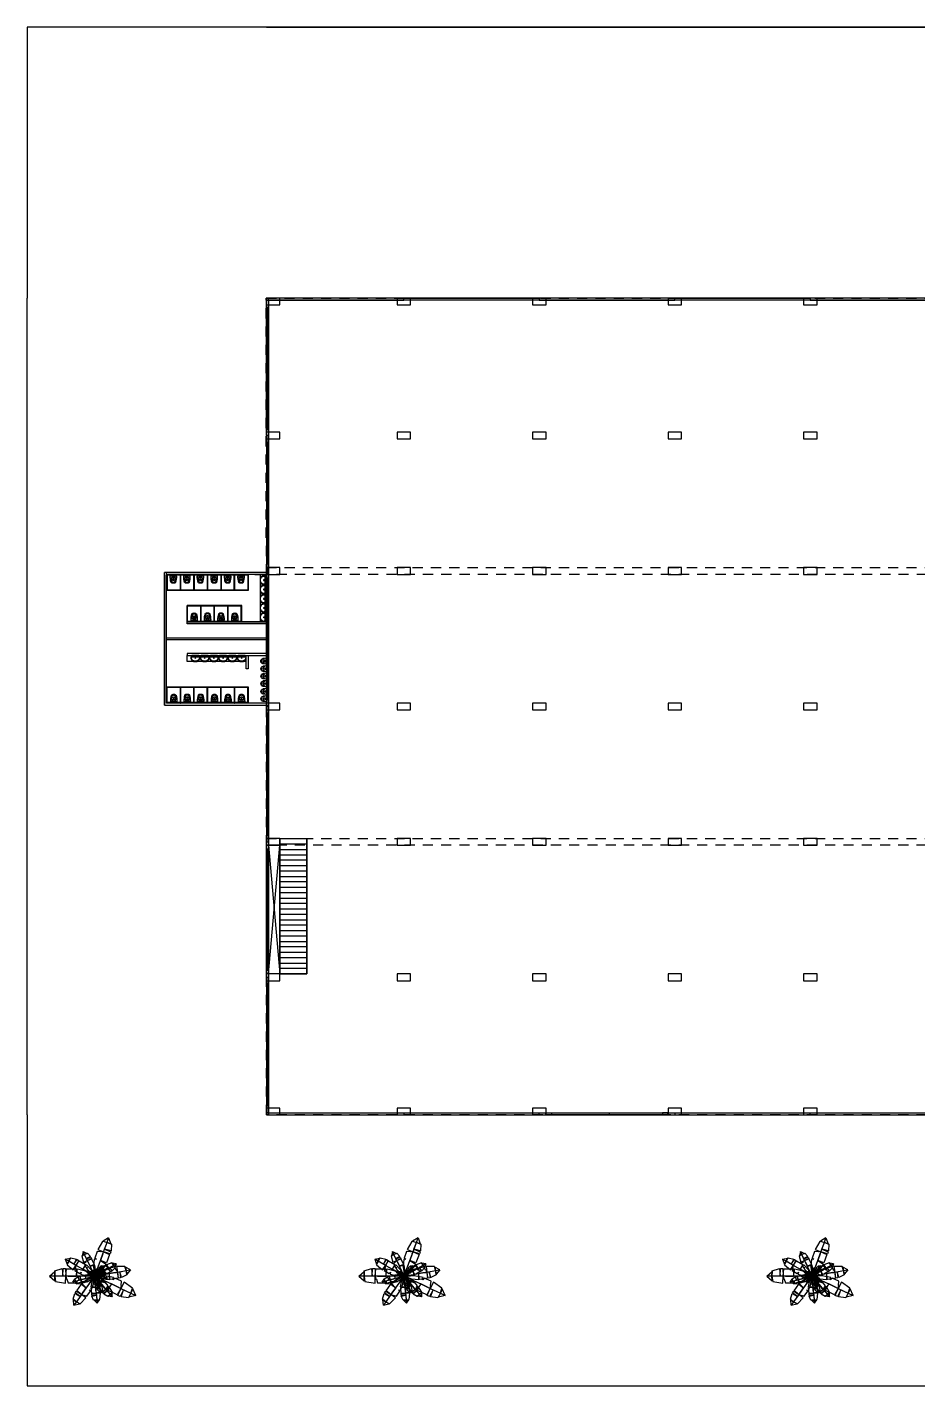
# Model space of a CAD drawing. Header units: millimetres. Extents: x 2994 to 3150, y 1747 to 1848.
# Drawn here: x 2994.1 to 3059.8, y 1747.4 to 1847.7 of the extents above; entities that cross this region are included whole.
import ezdxf

# ---------------------------------------------------------------- set-up
doc = ezdxf.new("R2010")
doc.units = ezdxf.units.MM
doc.linetypes.add('JIS_02_0.7', pattern=[1.35, 0.75, -0.6])

# ---------------------------------------------------------------- blocks, each defined once
blk = doc.blocks.new('vaso_cx_acoplada_1')
at = {"linetype": 'Continuous'}
for centre in [(-0.11, -0.24), (0.12, -0.24)]:
    blk.add_circle(centre, 0.008, dxfattribs=at)
for centre, radius, start, end in [((-0.11, -0.18), 0.11, 136.5326, 180), ((1.38, -0.2), 1.6, 179.59, 196.6011), ((-0.1, -0.18), 0.11, 136.5326, 164.4946), ((0, -0.21), 0.215, 163.9784, 171.5717), ((-0.2, -0.18), 0.008, 171.5717, 263.6349), ((0, -0.21), 0.215, 171.5717, 179.2851), ((0.01, 1.7), 1.9, 263.6349, 270), ((1.38, -0.2), 1.59, 180.5244, 196.1957), ((-0.25, -0.06), 0.07, 321.8555, 326.3665), ((-0.18, -0.11), 0.01, 95.7172, 146.3665), ((0.01, -1.99), 1.9, 90, 95.7172), ((-0.16, -0.12), 0.0225, 114.5237, 139.2949), ((-0.24, -0.06), 0.07, 321.8555, 326.3665), ((-0.08, -0.63), 0.08, 196.6011, 260.4041), ((-0.07, -0.36), 0.075, 120.5583, 184.2477), ((0.85, -0.29), 1, 184.2477, 200.2598), ((-0.07, -0.62), 0.08, 196.1957, 260.8899), ((-0.06, -0.38), 0.075, 116.109, 182.0289), ((0.66, -0.36), 0.8, 182.0289, 200.9188), ((0.01, -0.49), 0.225, 90, 120.5583), ((0.01, -0.52), 0.225, 90, 116.109), ((-0.06, -0.63), 0.026, 200.2598, 262.5367), ((0.01, -0.12), 0.586, 260.8899, 270), ((0.01, -0.12), 0.6, 260.4041, 270), ((-0.06, -0.63), 0.026, 200.9188, 262.8803), ((0.01, -0.12), 0.546, 262.5367, 270), ((0.03, -0.45), 0.0677, 144.0457, 163.2777), ((0.05, -0.45), 0.0893, 163.2777, 172.1219), ((-0.04, -0.44), 0.00416, 309.4719, 346.4901), ((-0.04, -0.45), 0.00501, 140.0137, 160.5298), ((0.02, -0.46), 0.0636, 167.7779, 198.8244), ((0.02, -0.46), 0.0664, 197.8884, 217.9267), ((0.01, -0.44), 0.0515, 119.7295, 144.0457), ((0.01, -0.47), 0.0536, 217.9267, 242.0063), ((0.01, -0.42), 0.0347, 90, 119.7295), ((0.01, -0.48), 0.0398, 242.0063, 270), ((0.01, -1.99), 1.9, 84.2828, 90), ((0.01, 1.7), 1.9, 270, 276.3651), ((0.01, -0.49), 0.225, 59.4417, 90), ((0.01, -0.52), 0.225, 63.891, 90), ((0.01, -0.42), 0.0347, 60.2705, 90), ((0.01, -0.48), 0.0398, 270, 297.9937), ((0.01, -0.12), 0.546, 270, 277.4633), ((0.01, -0.12), 0.586, 270, 279.1101), ((0.01, -0.12), 0.6, 270, 279.5959), ((0, -0.44), 0.0515, 35.9543, 60.2705), ((0, -0.47), 0.0536, 297.9937, 322.0733), ((-0.02, -0.45), 0.0677, 16.7223, 35.9543), ((-0.01, -0.46), 0.0664, 322.0733, 342.1116), ((-0.04, -0.45), 0.0893, 7.8781, 16.7223), ((0.06, -0.44), 0.00416, 193.5099, 230.5281), ((0.05, -0.45), 0.00501, 19.4702, 39.9863), ((-0.01, -0.46), 0.0636, 341.1756, 12.2221), ((0.07, -0.63), 0.026, 277.1197, 339.0812), ((0.07, -0.63), 0.026, 277.4633, 339.7402), ((-0.65, -0.36), 0.8, 339.0812, 357.9711), ((0.07, -0.38), 0.075, 357.9711, 63.891), ((-0.84, -0.29), 1, 339.7402, 355.7523), ((0.09, -0.62), 0.08, 279.1101, 343.8043), ((0.09, -0.63), 0.08, 279.5959, 343.3989), ((0.08, -0.36), 0.075, 355.7523, 59.4417), ((-1.36, -0.2), 1.59, 343.8043, 359.4756), ((-1.36, -0.2), 1.6, 343.3989, 0.41), ((0.17, -0.12), 0.0225, 40.7051, 65.4763), ((0.25, -0.06), 0.07, 213.6335, 218.1445), ((0.19, -0.11), 0.01, 33.6335, 84.2828), ((0.11, -0.18), 0.11, 15.5054, 43.4674), ((0.26, -0.06), 0.07, 213.6335, 218.1445), ((0.13, -0.18), 0.11, 0, 43.4674), ((0.01, -0.21), 0.215, 8.4283, 16.0216), ((0.22, -0.18), 0.008, 276.3651, 8.4283), ((0.01, -0.21), 0.215, 0.7149, 8.4283)]:
    blk.add_arc(centre, radius, start, end, dxfattribs=at)
blk = doc.blocks.new('mictorio')
for p, q in [((-0.21, 0), (0.21, 0)), ((-0.22, -0.01), (-0.2, -0.24)), ((-0.17, -0.19), (-0.16, -0.24)), ((-0.14, -0.16), (0.14, -0.16)), ((0.17, -0.19), (0.16, -0.24)), ((0.22, -0.01), (0.2, -0.24))]:
    blk.add_line(p, q)
for centre, radius in [((-0.03, -0.2), 0.0107), ((-0.03, -0.23), 0.0107), ((0, -0.07), 0.0286), ((0, -0.07), 0.0143), ((0, -0.18), 0.0107), ((0, -0.24), 0.0107), ((0.03, -0.2), 0.0107), ((0.03, -0.23), 0.0107)]:
    blk.add_circle(centre, radius)
for centre, radius, start, end in [((-0.21, -0.01), 0.00716, 90, 184.572), ((0.21, -0.01), 0.00716, 355.428, 90), ((-0.13, -0.23), 0.0737, 108.6318, 194.8504), ((0, -0.19), 0.209, 195.6529, 344.3471), ((-0.14, -0.19), 0.0286, 90, 187.7652), ((0, -0.18), 0.174, 198.6893, 341.3107), ((0.14, -0.19), 0.0286, 352.2348, 90), ((0.13, -0.23), 0.0737, 345.1496, 71.3682)]:
    blk.add_arc(centre, radius, start, end)
blk = doc.blocks.new('lavatorio_66x45')
blk.add_lwpolyline([(-0.28, -0.03, -0.247757), (-0.23, 0), (0, 0), (0.23, 0, -0.247757), (0.28, -0.03, -0.523187), (0.13, -0.44, -0.064231), (0, -0.45, -0.064231), (-0.13, -0.44, -0.523187)], format="xyb", close=True)
for points in [[(0.12, -0.41, 0.331039), (0.3, -0.19, 0.428943), (0.22, -0.11), (0, -0.11), (-0.22, -0.11, 0.428943), (-0.3, -0.19, 0.331039), (-0.12, -0.41)], [(-0.28, -0.05, -0.019603), (-0.27, -0.04, -0.247757), (-0.23, -0.01), (0.23, -0.01, -0.247757), (0.27, -0.04, -0.019603), (0.28, -0.05, -0.064281)]]:
    blk.add_lwpolyline(points, format="xyb")
for centre, radius in [((-0.07, -0.05), 0.0234), ((0, -0.19), 0.03), ((0, -0.05), 0.0234), ((0.07, -0.05), 0.0234)]:
    blk.add_circle(centre, radius)
for start, end in [(253.4907, 270), (270, 286.5093)]:
    blk.add_arc((0, 0.05), 0.477, start, end)
blk = doc.blocks.new('3DLF-P1')
at = {"color": 84}
blk.add_line((-0.98, 0, 0.17), (0, 0, 0.17), dxfattribs=at)
for points in [[(-19.36, 0, -5.26), (-17.06, 1.97, -1.97), (-17.11, 0, -1.36), (-19.36, 0, -5.26)], [(-19.36, 0, -5.26), (-17.06, -1.97, -1.97), (-17.11, 0, -1.36), (-19.36, 0, -5.26)], [(-17.11, 0, -1.36), (-17.01, 2.24, -1.53), (-13.94, 3.24, 0.14), (-13.65, 0, 0.64)], [(-17.11, 0, -1.36), (-16.8, -2.24, -1.41), (-12.43, -2.99, 1.04), (-12.35, 0, 1.39)], [(-13.65, 0, 0.64), (-13.51, 3.24, 0.39), (-12.42, 3.24, 1.02), (-12.35, 0, 1.39)], [(-12.35, 0, 1.39), (-12.1, 3.14, 2.23), (-7.85, 3.14, 2.23), (-7.85, 0, 1.39)]]:
    blk.add_3dface(points, dxfattribs=at)
for points, invisible_edges in [([(-12.35, 0, 1.39), (-12.1, -1.21, 1.71), (-11.85, -1.21, 1.71), (-11.85, 0, 1.39)], 4), ([(-11.85, 0, 1.39), (-11.85, -1.21, 1.71), (-11.35, -2.9, 2.16), (-11.35, 0, 1.39)], 5), ([(-11.35, 0, 1.39), (-11.35, -2.9, 2.16), (-8.1, -2.9, 2.16), (-7.85, -1.93, 1.9)], 9), ([(-11.35, 0, 1.39), (-7.85, 0, 1.39), (-7.85, -1.93, 1.9)], 10), ([(-7.88, 0, 1.39), (-7.29, 3.2, 1.86), (-3.87, 2.22, 1.08), (-3.94, 0, 0.69)], 4), ([(-7.88, 0, 1.39), (-7.82, -1.97, 1.73), (-7.54, -2.95, 1.86), (-3.88, -1.97, 1.04)], 9), ([(-7.88, 0, 1.39), (-3.88, -1.97, 1.04), (-1.22, -0.49, 0.3), (-0.98, 0, 0.17)], 1), ([(-3.94, 0, 0.69), (-3.87, 2.22, 1.08), (-1.21, 0.74, 0.35)], 9), ([(-3.94, 0, 0.69), (-1.21, 0.74, 0.35), (-0.98, 0, 0.17)], 1)]:
    blk.add_3dface(points, dxfattribs=dict(at, invisible_edges=invisible_edges))
blk = doc.blocks.new('PALMEIRA')
at = {"color": 252}
blk.add_circle((0, 0), 0.0227, dxfattribs=at)
at = {"color": 84}
for p, xscale, yscale, zscale, rotation in [((0, 0, 1.709), 0.03375, 0.03375, 0.03375, 250), ((0, 0, 1.69), 0.028125, 0.028125, 0.028125, 329.9999999999999), ((0, 0, 1.827), 0.028125, 0.028125, 0.028125, 329.9999999999999), ((0, 0, 1.911), 0.0225, 0.0225, 0.0225, 295.1447856306789), ((0, 0, 1.874), 0.020625, 0.020625, 0.020625, 210), ((0, 0.009, 1.755), 0.03000000000000001, 0.03000000000000001, 0.03000000000000001, 55), ((0, 0, 1.939), 0.01875000000000001, 0.01875000000000001, 0.01875000000000001, 15), ((0, 0, 1.912), 0.0225, 0.0225, 0.0225, 95), ((0, 0, 1.659), 0.03750000000000001, 0.03750000000000001, 0.03750000000000001, 155), ((0, 0, 1.805), 0.03000000000000001, 0.03000000000000001, 0.03000000000000001, 190)]:
    blk.add_blockref('3DLF-P1', p, dxfattribs=dict(at, xscale=xscale, yscale=yscale, zscale=zscale, rotation=rotation))
at = {"color": 84, "xscale": 0.03750000000000001, "yscale": 0.03750000000000001, "zscale": 0.03750000000000001}
blk.add_blockref('3DLF-P1', (0, 0, 1.635), dxfattribs=at)
at = {"color": 84, "extrusion": (0.721942, -0.193444, 0.664364), "xscale": 0.009375000000000001, "yscale": 0.009375000000000001, "zscale": 0.009375000000000001, "rotation": 257.2160735877907}
blk.add_blockref('3DLF-P1', (0, 1.455, 1.293), dxfattribs=at)
at = {"color": 56}
for p, xscale, yscale, zscale, rotation in [((0, 0, 1.696), 0.0225, 0.0225, 0.0225, 130.2363583092738), ((0, 0, 1.834), 0.015, 0.015, 0.015, 113.1985905136482), ((0, 0, 1.946), 0.01125, 0.01125, 0.01125, 230.1944289077348)]:
    blk.add_blockref('3DLF-P1', p, dxfattribs=dict(at, xscale=xscale, yscale=yscale, zscale=zscale, rotation=rotation))
at = {"color": 84, "extrusion": (-0.657265, 0.176114, 0.732793), "xscale": 0.009375000000000001, "yscale": 0.009375000000000001, "zscale": 0.009375000000000001, "rotation": 254.1723377001319}
blk.add_blockref('3DLF-P1', (0.005, 1.325, 1.426), dxfattribs=at)

msp = doc.modelspace()

# ---------------------------------------------------------------- linework, layer by layer
at = {"color": 3}
for p, q in [((3149.71, 1847.7), (2994.11, 1847.7)), ((2994.11, 1847.7), (2994.11, 1827.7)), ((3011.76, 1847.7), (3132.06, 1847.7)), ((2994.11, 1767.4), (2994.11, 1827.7)), ((3004.25, 1797.65), (3004.25, 1807.45)), ((3011.89, 1807.45), (3004.25, 1807.45)), ((3004.4, 1797.8), (3004.4, 1807.45)), ((3011.76, 1797.8), (3011.76, 1807.45)), ((3004.25, 1807.25), (3004.25, 1806.85)), ((3004.25, 1806.95), (3004.25, 1797.65)), ((3004.4, 1807.3), (3005.4, 1807.3)), ((3004.4, 1806.1), (3004.4, 1807.3)), ((3011.89, 1807.3), (3004.4, 1807.3)), ((3004.43, 1807.3), (3004.43, 1806.1)), ((3004.43, 1807.27), (3010.42, 1807.27)), ((3005.39, 1807.3), (3005.39, 1806.1)), ((3005.4, 1807.3), (3005.4, 1806.1)), ((3005.4, 1807.3), (3006.4, 1807.3)), ((3005.42, 1807.3), (3005.42, 1806.1)), ((3006.39, 1807.3), (3006.39, 1806.1)), ((3006.4, 1807.3), (3006.4, 1806.1)), ((3006.4, 1807.3), (3007.4, 1807.3)), ((3006.4, 1807.3), (3006.4, 1806.1)), ((3006.42, 1807.3), (3006.42, 1806.1)), ((3007.39, 1807.3), (3007.39, 1806.1)), ((3007.4, 1807.3), (3007.4, 1806.1)), ((3007.4, 1807.3), (3008.4, 1807.3)), ((3007.4, 1807.3), (3007.4, 1806.1)), ((3007.42, 1807.3), (3007.42, 1806.1)), ((3008.39, 1807.3), (3008.39, 1806.1)), ((3008.4, 1807.3), (3008.4, 1806.1)), ((3008.4, 1807.3), (3009.4, 1807.3)), ((3008.4, 1807.3), (3008.4, 1806.1)), ((3008.42, 1807.3), (3008.42, 1806.1)), ((3009.37, 1807.3), (3009.37, 1806.1)), ((3009.4, 1807.3), (3009.4, 1806.1)), ((3009.4, 1807.3), (3010.4, 1807.3)), ((3010.39, 1807.3), (3010.39, 1806.1)), ((3010.4, 1807.3), (3010.4, 1806.1)), ((3010.4, 1807.3), (3010.4, 1806.1)), ((3010.42, 1807.3), (3010.42, 1806.1)), ((3011.91, 1802.47), (3011.91, 1807.15)), ((3011.91, 1802.47), (3011.91, 1807.15)), ((3010.42, 1806.13), (3004.4, 1806.13)), ((3005.4, 1806.1), (3004.4, 1806.1)), ((3006.4, 1806.1), (3005.4, 1806.1)), ((3007.4, 1806.1), (3006.4, 1806.1)), ((3008.4, 1806.1), (3007.4, 1806.1)), ((3009.4, 1806.1), (3008.4, 1806.1)), ((3009.4, 1806.1), (3009.4, 1806.13)), ((3010.4, 1806.1), (3009.4, 1806.1)), ((3010.42, 1806.1), (3010.4, 1806.1)), ((3005.91, 1803.8), (3005.91, 1805)), ((3005.91, 1805), (3005.92, 1805)), ((3009.94, 1805), (3005.91, 1805)), ((3005.91, 1805), (3005.91, 1803.8)), ((3005.91, 1804.97), (3009.94, 1804.97)), ((3005.92, 1803.8), (3005.92, 1805)), ((3005.92, 1805), (3006.92, 1805)), ((3005.92, 1803.8), (3005.92, 1805)), ((3005.94, 1803.8), (3005.94, 1805)), ((3006.92, 1803.8), (3006.92, 1805)), ((3006.92, 1805), (3007.92, 1805)), ((3006.92, 1805), (3006.92, 1804.97)), ((3006.95, 1803.8), (3006.95, 1805)), ((3007.91, 1803.8), (3007.91, 1805)), ((3007.92, 1803.8), (3007.92, 1805)), ((3007.92, 1805), (3008.92, 1805)), ((3007.92, 1803.8), (3007.92, 1805)), ((3007.94, 1803.8), (3007.94, 1805)), ((3008.91, 1803.8), (3008.91, 1805)), ((3008.92, 1803.8), (3008.92, 1805)), ((3008.92, 1805), (3009.92, 1805)), ((3008.92, 1803.8), (3008.92, 1805)), ((3008.94, 1803.8), (3008.94, 1805)), ((3009.91, 1803.8), (3009.91, 1805)), ((3009.92, 1803.8), (3009.92, 1805)), ((3009.92, 1803.8), (3009.92, 1805)), ((3009.94, 1803.8), (3009.94, 1805)), ((3009.94, 1803.83), (3005.91, 1803.83)), ((3005.91, 1803.65), (3005.91, 1803.8)), ((3005.91, 1803.8), (3011.91, 1803.8)), ((3005.92, 1803.8), (3005.91, 1803.8)), ((3011.91, 1803.65), (3005.91, 1803.65)), ((3006.92, 1803.8), (3005.92, 1803.8)), ((3007.92, 1803.8), (3006.92, 1803.8)), ((3006.92, 1803.8), (3006.95, 1803.8)), ((3008.92, 1803.8), (3007.92, 1803.8)), ((3009.92, 1803.8), (3008.92, 1803.8)), ((3010.92, 1803.8), (3009.92, 1803.8)), ((3010.92, 1803.8), (3010.91, 1803.8)), ((3011.91, 1803.8), (3010.92, 1803.8)), ((3010.92, 1803.8), (3010.94, 1803.8)), ((3011.91, 1803.8), (3011.91, 1803.8)), ((3011.91, 1803.8), (3011.91, 1803.8)), ((3011.91, 1802.65), (3011.91, 1803.65)), ((3011.91, 1802.65), (3011.91, 1803.65)), ((3004.4, 1802.47), (3004.4, 1802.62)), ((3004.4, 1802.62), (3011.91, 1802.62)), ((3011.91, 1802.47), (3004.4, 1802.47)), ((3011.91, 1802.62), (3011.91, 1802.47)), ((3011.91, 1802.62), (3011.91, 1802.47)), ((3011.91, 1797.8), (3011.91, 1802.47)), ((3011.91, 1802.47), (3011.91, 1801.47)), ((3011.91, 1797.8), (3011.91, 1802.47)), ((3011.91, 1802.47), (3011.91, 1801.47)), ((3011.91, 1801.47), (3005.91, 1801.47)), ((3005.91, 1801.47), (3005.91, 1801.32)), ((3005.91, 1801.32), (3011.91, 1801.32)), ((3010.27, 1800.32), (3010.27, 1801.32)), ((3010.42, 1801.32), (3010.42, 1800.32)), ((3010.42, 1800.32), (3010.27, 1800.32)), ((3004.4, 1797.8), (3004.4, 1799)), ((3004.4, 1799), (3004.42, 1799)), ((3004.4, 1798.97), (3010.42, 1798.97)), ((3004.42, 1797.8), (3004.42, 1799)), ((3004.42, 1799), (3005.42, 1799)), ((3004.42, 1797.8), (3004.42, 1799)), ((3004.43, 1797.8), (3004.43, 1799)), ((3005.42, 1797.8), (3005.42, 1799)), ((3005.42, 1799), (3006.42, 1799)), ((3005.42, 1799), (3005.42, 1798.97)), ((3005.45, 1797.8), (3005.45, 1799)), ((3006.4, 1797.8), (3006.4, 1799)), ((3006.42, 1797.8), (3006.42, 1799)), ((3006.42, 1799), (3007.42, 1799)), ((3006.42, 1797.8), (3006.42, 1799)), ((3006.43, 1797.8), (3006.43, 1799)), ((3007.4, 1797.8), (3007.4, 1799)), ((3007.42, 1797.8), (3007.42, 1799)), ((3007.42, 1799), (3008.42, 1799)), ((3007.42, 1797.8), (3007.42, 1799)), ((3007.43, 1797.8), (3007.43, 1799)), ((3008.4, 1797.8), (3008.4, 1799)), ((3008.42, 1797.8), (3008.42, 1799)), ((3008.42, 1799), (3009.42, 1799)), ((3008.42, 1797.8), (3008.42, 1799)), ((3008.43, 1797.8), (3008.43, 1799)), ((3009.4, 1797.8), (3009.4, 1799)), ((3009.42, 1797.8), (3009.42, 1799)), ((3009.42, 1799), (3010.42, 1799)), ((3009.43, 1797.8), (3009.43, 1799)), ((3010.39, 1797.8), (3010.39, 1799)), ((3010.42, 1799), (3010.42, 1797.8)), ((3004.25, 1797.65), (3011.91, 1797.65)), ((3004.25, 1797.65), (3009.4, 1797.65)), ((3010.39, 1797.83), (3004.4, 1797.83)), ((3011.91, 1797.8), (3004.4, 1797.8)), ((3004.42, 1797.8), (3004.4, 1797.8)), ((3005.42, 1797.8), (3004.42, 1797.8)), ((3006.42, 1797.8), (3005.42, 1797.8)), ((3005.42, 1797.8), (3005.45, 1797.8)), ((3007.42, 1797.8), (3006.42, 1797.8)), ((3008.42, 1797.8), (3007.42, 1797.8)), ((3009.42, 1797.8), (3008.42, 1797.8)), ((3009.42, 1797.8), (3009.4, 1797.8)), ((3010.42, 1797.8), (3009.42, 1797.8)), ((3010.42, 1797.8), (3009.42, 1797.8)), ((3009.42, 1797.8), (3009.43, 1797.8)), ((3010.42, 1797.8), (3010.39, 1797.8)), ((3011.91, 1797.8), (3011.91, 1797.65)), ((2994.11, 1767.4), (2994.11, 1747.4)), ((2994.11, 1747.4), (3011.76, 1747.4)), ((3011.76, 1747.4), (3132.06, 1747.4)), ((3011.76, 1747.4), (3149.71, 1747.4))]:
    msp.add_line(p, q, dxfattribs=at)
for p, q in [((3012.75, 1827.7), (3011.75, 1827.7)), ((3011.75, 1827.7), (3011.75, 1827.2)), ((3132.06, 1827.7), (3011.76, 1827.7)), ((3011.76, 1827.7), (3011.76, 1767.4)), ((3011.76, 1817.55), (3011.76, 1827.55)), ((3011.76, 1827.55), (3011.91, 1827.55)), ((3011.91, 1827.55), (3011.91, 1827.7)), ((3131.91, 1827.55), (3011.91, 1827.55)), ((3011.91, 1827.55), (3011.91, 1767.55)), ((3011.91, 1827.55), (3021.91, 1827.55)), ((3012.75, 1827.2), (3012.75, 1827.7)), ((3022.41, 1827.7), (3021.41, 1827.7)), ((3021.41, 1827.7), (3021.41, 1827.2)), ((3021.91, 1827.55), (3021.91, 1827.7)), ((3021.91, 1827.7), (3031.91, 1827.7)), ((3022.41, 1827.2), (3022.41, 1827.7)), ((3032.41, 1827.7), (3031.41, 1827.7)), ((3031.41, 1827.7), (3031.41, 1827.2)), ((3031.91, 1827.7), (3031.91, 1827.55)), ((3031.91, 1827.55), (3041.91, 1827.55)), ((3032.41, 1827.2), (3032.41, 1827.7)), ((3042.41, 1827.7), (3041.41, 1827.7)), ((3041.41, 1827.7), (3041.41, 1827.2)), ((3041.91, 1827.55), (3041.91, 1827.7)), ((3041.91, 1827.7), (3051.91, 1827.7)), ((3042.41, 1827.2), (3042.41, 1827.7)), ((3052.41, 1827.7), (3051.41, 1827.7)), ((3051.41, 1827.7), (3051.41, 1827.2)), ((3051.91, 1827.7), (3051.91, 1827.55)), ((3051.91, 1827.55), (3061.91, 1827.55)), ((3052.41, 1827.2), (3052.41, 1827.7)), ((3011.75, 1827.2), (3012.75, 1827.2)), ((3011.91, 1827), (3011.76, 1827)), ((3011.76, 1827), (3011.83, 1827)), ((3011.91, 1827), (3011.76, 1827)), ((3011.83, 1827), (3011.83, 1818)), ((3011.91, 1827.2), (3011.91, 1827)), ((3021.41, 1827.2), (3022.41, 1827.2)), ((3031.41, 1827.2), (3032.41, 1827.2)), ((3041.41, 1827.2), (3042.41, 1827.2)), ((3051.41, 1827.2), (3052.41, 1827.2)), ((3011.76, 1818), (3011.91, 1818)), ((3012.76, 1817.8), (3011.76, 1817.8)), ((3011.76, 1817.8), (3011.76, 1817.3)), ((3011.91, 1817.55), (3011.76, 1817.55)), ((3011.91, 1807.55), (3011.91, 1817.55)), ((3012.76, 1817.3), (3012.76, 1817.8)), ((3022.41, 1817.8), (3021.41, 1817.8)), ((3021.41, 1817.8), (3021.41, 1817.3)), ((3022.41, 1817.3), (3022.41, 1817.8)), ((3032.41, 1817.8), (3031.41, 1817.8)), ((3031.41, 1817.8), (3031.41, 1817.3)), ((3032.41, 1817.3), (3032.41, 1817.8)), ((3042.41, 1817.8), (3041.41, 1817.8)), ((3041.41, 1817.8), (3041.41, 1817.3)), ((3042.41, 1817.3), (3042.41, 1817.8)), ((3052.41, 1817.8), (3051.41, 1817.8)), ((3051.41, 1817.8), (3051.41, 1817.3)), ((3052.41, 1817.3), (3052.41, 1817.8)), ((3011.76, 1817.3), (3012.76, 1817.3)), ((3011.76, 1817.05), (3011.91, 1817.05)), ((3011.83, 1817.05), (3011.83, 1808.05)), ((3021.41, 1817.3), (3022.41, 1817.3)), ((3031.41, 1817.3), (3032.41, 1817.3)), ((3041.41, 1817.3), (3042.41, 1817.3)), ((3051.41, 1817.3), (3052.41, 1817.3)), ((3011.91, 1808.05), (3011.76, 1808.05)), ((3012.76, 1807.8), (3011.76, 1807.8)), ((3011.76, 1807.8), (3011.76, 1807.3)), ((3011.76, 1797.55), (3011.76, 1807.55)), ((3011.76, 1807.55), (3011.91, 1807.55)), ((3011.9, 1807.3), (3011.9, 1807.8)), ((3011.91, 1807.3), (3011.91, 1807.8)), ((3011.91, 1807.65), (3011.91, 1807.15)), ((3011.91, 1807.65), (3011.91, 1807.15)), ((3011.91, 1807.65), (3011.91, 1807.15)), ((3011.91, 1807.65), (3011.91, 1807.15)), ((3012.76, 1807.3), (3012.76, 1807.8)), ((3022.41, 1807.8), (3021.41, 1807.8)), ((3021.41, 1807.8), (3021.41, 1807.3)), ((3022.41, 1807.3), (3022.41, 1807.8)), ((3032.41, 1807.8), (3031.41, 1807.8)), ((3031.41, 1807.8), (3031.41, 1807.3)), ((3032.41, 1807.3), (3032.41, 1807.8)), ((3042.41, 1807.8), (3041.41, 1807.8)), ((3041.41, 1807.8), (3041.41, 1807.3)), ((3042.41, 1807.3), (3042.41, 1807.8)), ((3052.41, 1807.8), (3051.41, 1807.8)), ((3051.41, 1807.8), (3051.41, 1807.3)), ((3052.41, 1807.3), (3052.41, 1807.8)), ((3004.25, 1806.85), (3004.25, 1806.45)), ((3010.91, 1807.3), (3011.91, 1807.3)), ((3011.76, 1807.3), (3012.76, 1807.3)), ((3011.76, 1807.3), (3011.91, 1807.3)), ((3011.76, 1807.05), (3011.91, 1807.05)), ((3011.76, 1807.05), (3011.91, 1807.05)), ((3011.83, 1807.05), (3011.83, 1798.05)), ((3011.91, 1807.05), (3011.91, 1798.05)), ((3011.91, 1807.05), (3011.91, 1798.05)), ((3021.41, 1807.3), (3022.41, 1807.3)), ((3031.41, 1807.3), (3032.41, 1807.3)), ((3041.41, 1807.3), (3042.41, 1807.3)), ((3051.41, 1807.3), (3052.41, 1807.3)), ((3004.25, 1806.05), (3004.25, 1805.65)), ((3004.25, 1805.25), (3004.25, 1804.85)), ((3004.25, 1804.45), (3004.25, 1804.05)), ((3004.25, 1803.65), (3004.25, 1803.25)), ((3004.25, 1802.85), (3004.25, 1802.45)), ((3004.25, 1802.05), (3004.25, 1801.65)), ((3004.25, 1801.25), (3004.25, 1800.85)), ((3004.25, 1800.45), (3004.25, 1800.05)), ((3004.25, 1799.65), (3004.25, 1799.25)), ((3004.25, 1798.85), (3004.25, 1798.45)), ((3004.25, 1798.05), (3004.25, 1797.65)), ((3011.91, 1797.8), (3010.91, 1797.8)), ((3010.91, 1797.65), (3011.91, 1797.65)), ((3010.91, 1797.65), (3011.91, 1797.65)), ((3012.75, 1797.8), (3011.75, 1797.8)), ((3011.75, 1797.8), (3011.75, 1797.3)), ((3011.91, 1798.05), (3011.76, 1798.05)), ((3011.91, 1798.05), (3011.76, 1798.05)), ((3011.91, 1797.55), (3011.76, 1797.55)), ((3011.91, 1787.55), (3011.91, 1797.55)), ((3012.75, 1797.3), (3012.75, 1797.8)), ((3022.41, 1797.8), (3021.41, 1797.8)), ((3021.41, 1797.8), (3021.41, 1797.3)), ((3022.41, 1797.3), (3022.41, 1797.8)), ((3032.41, 1797.8), (3031.41, 1797.8)), ((3031.41, 1797.8), (3031.41, 1797.3)), ((3032.41, 1797.3), (3032.41, 1797.8)), ((3042.41, 1797.8), (3041.41, 1797.8)), ((3041.41, 1797.8), (3041.41, 1797.3)), ((3042.41, 1797.3), (3042.41, 1797.8)), ((3052.41, 1797.8), (3051.41, 1797.8)), ((3051.41, 1797.8), (3051.41, 1797.3)), ((3052.41, 1797.3), (3052.41, 1797.8)), ((3011.75, 1797.3), (3012.75, 1797.3)), ((3011.91, 1797.05), (3011.76, 1797.05)), ((3011.83, 1797.05), (3011.83, 1788.05)), ((3021.41, 1797.3), (3022.41, 1797.3)), ((3031.41, 1797.3), (3032.41, 1797.3)), ((3041.41, 1797.3), (3042.41, 1797.3)), ((3051.41, 1797.3), (3052.41, 1797.3)), ((3011.76, 1788.05), (3011.91, 1788.05)), ((3012.76, 1787.8), (3011.76, 1787.8)), ((3011.76, 1787.8), (3011.76, 1787.3)), ((3011.76, 1777.55), (3011.76, 1787.55)), ((3011.76, 1787.55), (3011.91, 1787.55)), ((3012.76, 1787.3), (3012.76, 1787.8)), ((3012.76, 1777.8), (3012.76, 1787.8)), ((3012.76, 1787.8), (3014.76, 1787.8)), ((3012.76, 1787.4), (3014.76, 1787.4)), ((3012.76, 1787.4), (3012.76, 1787)), ((3014.76, 1787.8), (3014.76, 1787.3)), ((3014.76, 1777.8), (3014.76, 1787.8)), ((3022.41, 1787.8), (3021.41, 1787.8)), ((3021.41, 1787.8), (3021.41, 1787.3)), ((3022.41, 1787.3), (3022.41, 1787.8)), ((3032.41, 1787.8), (3031.41, 1787.8)), ((3031.41, 1787.8), (3031.41, 1787.3)), ((3032.41, 1787.3), (3032.41, 1787.8)), ((3042.41, 1787.8), (3041.41, 1787.8)), ((3041.41, 1787.8), (3041.41, 1787.3)), ((3042.41, 1787.3), (3042.41, 1787.8)), ((3052.41, 1787.8), (3051.41, 1787.8)), ((3051.41, 1787.8), (3051.41, 1787.3)), ((3052.41, 1787.3), (3052.41, 1787.8)), ((3011.76, 1787.3), (3012.76, 1787.3)), ((3011.76, 1787.05), (3011.91, 1787.05)), ((3011.83, 1787.05), (3011.83, 1778.05)), ((3011.91, 1787.3), (3012.76, 1787.3)), ((3012.76, 1787), (3014.76, 1787)), ((3012.76, 1787), (3012.76, 1786.6)), ((3012.76, 1786.6), (3014.76, 1786.6)), ((3014.76, 1786.6), (3014.76, 1786.2)), ((3021.41, 1787.3), (3022.41, 1787.3)), ((3031.41, 1787.3), (3032.41, 1787.3)), ((3041.41, 1787.3), (3042.41, 1787.3)), ((3051.41, 1787.3), (3052.41, 1787.3)), ((3014.76, 1786.2), (3012.76, 1786.2)), ((3012.76, 1786.2), (3012.76, 1785.8)), ((3012.76, 1785.8), (3014.76, 1785.8)), ((3014.76, 1785.4), (3012.76, 1785.4)), ((3012.76, 1785.4), (3012.76, 1785)), ((3014.76, 1785.8), (3014.76, 1785.4)), ((3012.76, 1785), (3014.76, 1785)), ((3014.76, 1784.6), (3012.76, 1784.6)), ((3012.76, 1784.6), (3012.76, 1784.2)), ((3014.76, 1785), (3014.76, 1784.6)), ((3012.76, 1784.2), (3014.76, 1784.2)), ((3014.76, 1783.8), (3012.76, 1783.8)), ((3012.76, 1783.8), (3012.76, 1783.4)), ((3012.76, 1783.4), (3014.76, 1783.4)), ((3014.76, 1784.2), (3014.76, 1783.8)), ((3014.76, 1783.4), (3014.76, 1783)), ((3014.76, 1783), (3012.76, 1783)), ((3012.76, 1783), (3012.76, 1782.6)), ((3012.76, 1782.6), (3014.76, 1782.6)), ((3014.76, 1782.6), (3014.76, 1782.2)), ((3014.76, 1782.2), (3012.76, 1782.2)), ((3012.76, 1782.2), (3012.76, 1781.8)), ((3012.76, 1781.8), (3014.76, 1781.8)), ((3014.76, 1781.4), (3012.76, 1781.4)), ((3012.76, 1781.4), (3012.76, 1781)), ((3014.76, 1781.8), (3014.76, 1781.4)), ((3012.76, 1781), (3014.76, 1781)), ((3014.76, 1780.6), (3012.76, 1780.6)), ((3012.76, 1780.6), (3012.76, 1780.2)), ((3014.76, 1781), (3014.76, 1780.6)), ((3012.76, 1780.2), (3014.76, 1780.2)), ((3014.76, 1779.8), (3012.76, 1779.8)), ((3012.76, 1779.8), (3012.76, 1779.4)), ((3012.76, 1779.4), (3014.76, 1779.4)), ((3014.76, 1780.2), (3014.76, 1779.8)), ((3014.76, 1779.4), (3014.76, 1779)), ((3014.76, 1779), (3012.76, 1779)), ((3012.76, 1779), (3012.76, 1778.6)), ((3012.76, 1778.6), (3014.76, 1778.6)), ((3014.76, 1778.6), (3014.76, 1778.2)), ((3011.91, 1778.05), (3011.76, 1778.05)), ((3012.76, 1777.8), (3011.76, 1777.8)), ((3011.76, 1777.8), (3011.76, 1777.3)), ((3011.91, 1777.55), (3011.76, 1777.55)), ((3011.91, 1767.55), (3011.91, 1777.55)), ((3014.76, 1778.2), (3012.76, 1778.2)), ((3012.76, 1778.2), (3012.76, 1777.8)), ((3014.76, 1777.8), (3012.76, 1777.8)), ((3012.76, 1777.8), (3014.76, 1777.8)), ((3022.41, 1777.8), (3021.41, 1777.8)), ((3021.41, 1777.8), (3021.41, 1777.3)), ((3022.41, 1777.3), (3022.41, 1777.8)), ((3032.41, 1777.8), (3031.41, 1777.8)), ((3031.41, 1777.8), (3031.41, 1777.3)), ((3032.41, 1777.3), (3032.41, 1777.8)), ((3042.41, 1777.8), (3041.41, 1777.8)), ((3041.41, 1777.8), (3041.41, 1777.3)), ((3042.41, 1777.3), (3042.41, 1777.8)), ((3052.41, 1777.8), (3051.41, 1777.8)), ((3051.41, 1777.8), (3051.41, 1777.3)), ((3052.41, 1777.3), (3052.41, 1777.8)), ((3011.91, 1777.1), (3011.76, 1777.1)), ((3011.83, 1777.1), (3011.83, 1768.1)), ((3021.41, 1777.3), (3022.41, 1777.3)), ((3031.41, 1777.3), (3032.41, 1777.3)), ((3041.41, 1777.3), (3042.41, 1777.3)), ((3051.41, 1777.3), (3052.41, 1777.3)), ((3011.76, 1768.1), (3011.91, 1768.1)), ((3012.76, 1767.9), (3011.76, 1767.9)), ((3011.76, 1767.9), (3011.76, 1767.4)), ((3011.91, 1767.55), (3011.76, 1767.55)), ((3011.76, 1767.4), (3132.06, 1767.4)), ((3011.76, 1767.4), (3012.76, 1767.4)), ((3011.91, 1767.55), (3131.91, 1767.55)), ((3011.91, 1767.55), (3021.91, 1767.55)), ((3011.91, 1767.55), (3011.91, 1767.4)), ((3011.91, 1767.4), (3011.91, 1767.55)), ((3012.76, 1767.4), (3012.76, 1767.9)), ((3022.41, 1767.9), (3021.41, 1767.9)), ((3021.41, 1767.9), (3021.41, 1767.4)), ((3021.41, 1767.4), (3022.41, 1767.4)), ((3021.91, 1767.55), (3021.91, 1767.55)), ((3021.91, 1767.55), (3021.91, 1767.4)), ((3021.91, 1767.4), (3031.91, 1767.4)), ((3022.41, 1767.4), (3022.41, 1767.9)), ((3032.41, 1767.9), (3031.41, 1767.9)), ((3031.41, 1767.9), (3031.41, 1767.4)), ((3031.41, 1767.4), (3032.41, 1767.4)), ((3031.91, 1767.4), (3031.91, 1767.55)), ((3031.91, 1767.55), (3041.91, 1767.55)), ((3032.41, 1767.4), (3032.41, 1767.9)), ((3042.41, 1767.9), (3041.41, 1767.9)), ((3041.41, 1767.9), (3041.41, 1767.4)), ((3041.41, 1767.4), (3042.41, 1767.4)), ((3041.91, 1767.55), (3041.91, 1767.4)), ((3041.91, 1767.4), (3051.91, 1767.4)), ((3042.41, 1767.4), (3042.41, 1767.9)), ((3052.41, 1767.9), (3051.41, 1767.9)), ((3051.41, 1767.9), (3051.41, 1767.4)), ((3051.41, 1767.4), (3052.41, 1767.4)), ((3051.91, 1767.4), (3051.91, 1767.55)), ((3051.91, 1767.55), (3061.91, 1767.55)), ((3052.41, 1767.4), (3052.41, 1767.9))]:
    msp.add_line(p, q)
at = {"color": 7, "true_color": 0xffffff}
for p, q in [((3011.31, 1807.3), (3011.31, 1803.8)), ((3005.91, 1800.87), (3005.91, 1801.32)), ((3010.27, 1800.87), (3005.91, 1800.87))]:
    msp.add_line(p, q, dxfattribs=at)
at = {"color": 1}
for p, q in [((3011.91, 1807.05), (3011.91, 1807.2)), ((3011.91, 1807.05), (3011.91, 1807.2)), ((3011.91, 1807.05), (3011.91, 1802.55)), ((3011.91, 1807.05), (3011.91, 1802.55)), ((3011.91, 1802.62), (3011.91, 1803.62)), ((3011.91, 1802.62), (3011.91, 1803.62)), ((3011.91, 1802.62), (3011.91, 1803.62)), ((3011.91, 1802.62), (3011.91, 1803.62)), ((3011.91, 1802.55), (3011.91, 1802.62)), ((3011.91, 1802.55), (3011.91, 1802.62)), ((3011.91, 1802.55), (3011.91, 1798.05)), ((3011.91, 1802.55), (3011.91, 1802.47)), ((3011.91, 1802.55), (3011.91, 1798.05)), ((3011.91, 1802.55), (3011.91, 1802.47)), ((3011.91, 1802.47), (3011.91, 1801.47)), ((3011.91, 1802.47), (3011.91, 1801.47)), ((3011.91, 1797.9), (3011.91, 1798.05)), ((3011.91, 1797.9), (3011.91, 1798.05)), ((3012.76, 1787.8), (3012.76, 1787.4)), ((3012.76, 1787.8), (3012.76, 1787.3)), ((3011.91, 1777.8), (3012.76, 1787.3)), ((3012.76, 1787.3), (3011.91, 1787.3)), ((3011.91, 1787.3), (3012.76, 1777.8)), ((3012.76, 1787.3), (3012.76, 1777.8)), ((3014.76, 1787.3), (3014.76, 1777.8)), ((3012.76, 1777.8), (3011.91, 1777.8)), ((3012.76, 1777.3), (3012.76, 1777.8)), ((3011.76, 1777.3), (3012.76, 1777.3)), ((3032.4, 1767.55), (3032.8, 1767.55)), ((3032.4, 1767.4), (3032.4, 1767.55)), ((3032.4, 1767.55), (3032.8, 1767.55)), ((3032.8, 1767.4), (3032.4, 1767.4)), ((3032.8, 1767.55), (3032.8, 1767.4)), ((3032.8, 1767.55), (3041, 1767.55)), ((3032.8, 1767.55), (3041, 1767.55)), ((3041, 1767.4), (3032.8, 1767.4)), ((3032.8, 1767.4), (3041.4, 1767.4)), ((3032.8, 1767.4), (3037.1, 1767.4)), ((3037.1, 1767.4), (3037.1, 1767.55)), ((3041, 1767.55), (3041, 1767.4)), ((3041.4, 1767.55), (3041, 1767.55)), ((3041, 1767.55), (3041, 1767.4)), ((3041.4, 1767.4), (3041.4, 1767.55))]:
    msp.add_line(p, q, dxfattribs=at)
at = {"color": 1, "linetype": 'JIS_02_0.7', "lineweight": -3}
for points in [[(3011.75, 1827.7), (3132.06, 1827.7), (3132.07, 1807.3), (3011.76, 1807.3)], [(3011.76, 1807.8), (3132.07, 1807.8), (3132.06, 1787.3), (3011.76, 1787.3)], [(3011.76, 1807.8), (3132.07, 1807.8), (3132.06, 1787.3), (3011.76, 1787.3)], [(3011.76, 1787.8), (3132.06, 1787.8), (3132.06, 1767.4), (3011.76, 1767.4)], [(3011.76, 1787.8), (3132.06, 1787.8), (3132.06, 1767.4), (3011.76, 1767.4)]]:
    msp.add_lwpolyline(points, close=True, dxfattribs=at)

# ---------------------------------------------------------------- block references
at = {"color": 3, "xscale": -1}
for name, p in [('vaso_cx_acoplada_1', (3004.9, 1807.36)), ('vaso_cx_acoplada_1', (3005.9, 1807.36)), ('vaso_cx_acoplada_1', (3006.9, 1807.36)), ('vaso_cx_acoplada_1', (3007.92, 1807.36)), ('vaso_cx_acoplada_1', (3008.91, 1807.36)), ('vaso_cx_acoplada_1', (3009.9, 1807.36)), ('lavatorio_66x45', (3006.52, 1801.32)), ('lavatorio_66x45', (3007.21, 1801.32)), ('lavatorio_66x45', (3007.89, 1801.32)), ('lavatorio_66x45', (3008.57, 1801.32)), ('lavatorio_66x45', (3009.25, 1801.32)), ('lavatorio_66x45', (3009.94, 1801.32))]:
    msp.add_blockref(name, p, dxfattribs=at)
for name, p, rotation in [('lavatorio_66x45', (3011.76, 1806.87), 270), ('lavatorio_66x45', (3011.76, 1806.18), 270), ('lavatorio_66x45', (3011.76, 1805.5), 270), ('vaso_cx_acoplada_1', (3006.42, 1803.73), 180), ('vaso_cx_acoplada_1', (3007.41, 1803.74), 180), ('vaso_cx_acoplada_1', (3008.4, 1803.74), 180), ('vaso_cx_acoplada_1', (3009.42, 1803.73), 180), ('lavatorio_66x45', (3011.76, 1804.82), 270), ('lavatorio_66x45', (3011.76, 1804.13), 270), ('mictorio', (3011.75, 1800.89), 270.1643772323906), ('mictorio', (3011.76, 1800.33), 270.1643772323906), ('mictorio', (3011.76, 1799.78), 270.1643772323906), ('mictorio', (3011.76, 1799.23), 270.1643772323906), ('vaso_cx_acoplada_1', (3004.92, 1797.73), 180), ('vaso_cx_acoplada_1', (3005.91, 1797.74), 180), ('vaso_cx_acoplada_1', (3006.9, 1797.74), 180), ('vaso_cx_acoplada_1', (3007.92, 1797.73), 180), ('vaso_cx_acoplada_1', (3008.92, 1797.73), 180), ('vaso_cx_acoplada_1', (3009.92, 1797.73), 180), ('mictorio', (3011.76, 1798.66), 270.1643772323906), ('mictorio', (3011.76, 1798.11), 270.1643772323906)]:
    msp.add_blockref(name, p, dxfattribs=dict(at, rotation=rotation))
at = {"color": 1, "xscale": 4.605753365253804, "yscale": 4.605753365253804, "zscale": 4.605753365253804}
for p in [(2999.09, 1755.49, -7.06), (3021.93, 1755.49, -7.06), (3052.04, 1755.49, -7.06)]:
    msp.add_blockref('PALMEIRA', p, dxfattribs=at)
at = {"color": 1}
for p in [(2999.37, 1755.63), (3052, 1755.5)]:
    msp.add_blockref('PALMEIRA', p, dxfattribs=at)

doc.saveas('drawing.dxf')
